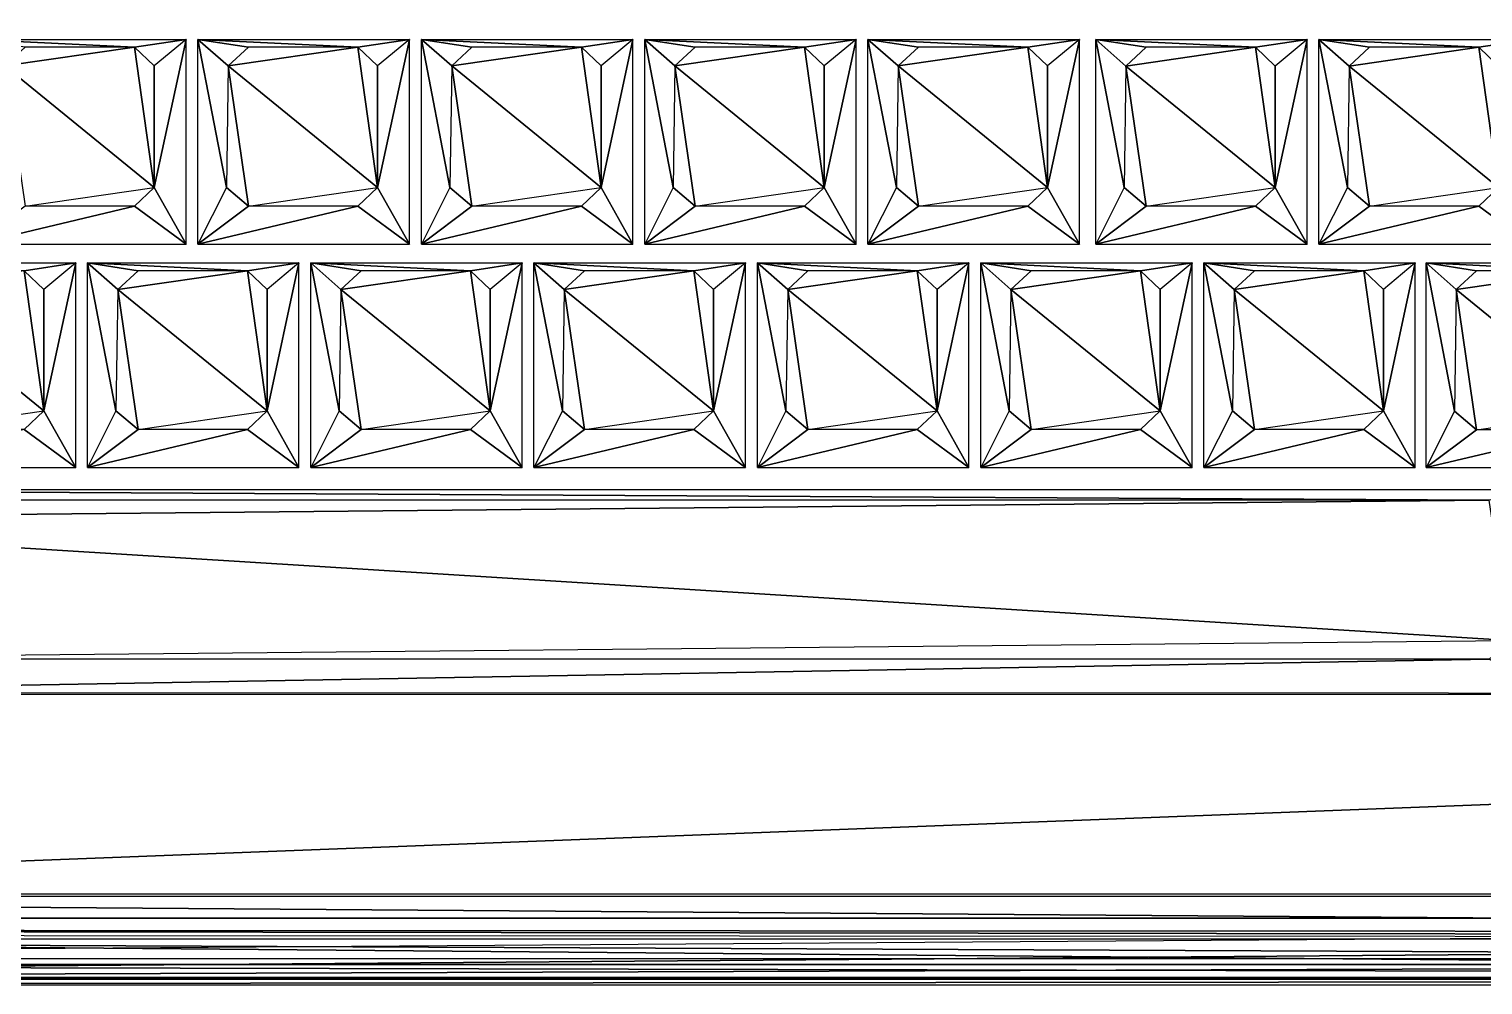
# Model space of a CAD drawing. Header units: metres. Extents: x -32 to 229, y -58 to 33.
# Drawn here: x 35.3 to 100.3, y -58 to -15.3 of the extents above; entities that cross this region are included whole.
import ezdxf

# ---------------------------------------------------------------- set-up
doc = ezdxf.new("R2010")
doc.units = ezdxf.units.M

msp = doc.modelspace()

# ---------------------------------------------------------------- linework, layer by layer
at = {"color": 4, "linetype": 'CONTINUOUS'}
for points in [[(223.066, 25.3257, -11.8111), (-25.4689, 25.3257, -11.8111), (223.066, -53.9355, -11.8111)], [(223.066, -53.9355, -11.8111), (-25.4689, 25.3257, -11.8111), (-25.4689, -53.9355, -11.8111)], [(42.2932, -15.7491, -1.11108), (39.9878, -16.0974, 2.94385), (32.8415, -15.7491, -1.11108)], [(39.9878, -16.0974, 2.94385), (35.0978, -16.0974, 2.94385), (32.8415, -15.7491, -1.11108)], [(39.9878, -16.0974, 2.94385), (34.1918, -16.9351, 2.94385), (32.8415, -15.7491, -1.11108)], [(39.9878, -16.0974, 2.94385), (34.1918, -16.9351, 2.94385), (40.8692, -22.3663, 2.94385)], [(39.9878, -16.0974, 2.94385), (35.0978, -16.0974, 2.94385), (34.1918, -16.9351, 2.94385)], [(39.9878, -16.0974, 2.94385), (40.8692, -22.3663, 2.94385), (42.2932, -15.7491, -1.11108)], [(40.8692, -16.9332, 2.94385), (39.9878, -16.0974, 2.94385), (42.2932, -15.7491, -1.11108)], [(40.8692, -16.9332, 2.94385), (39.9878, -16.0974, 2.94385), (40.8692, -22.3663, 2.94385)], [(42.2932, -15.7491, -1.11108), (40.8692, -22.3663, 2.94385), (42.2932, -24.8914, -1.11108)], [(40.8692, -16.9332, 2.94385), (40.8692, -22.3663, 2.94385), (42.2932, -15.7491, -1.11108)], [(45.0777, -16.0974, 2.94385), (44.1717, -16.9351, 2.94385), (42.8214, -15.7491, -1.11108)], [(49.9677, -16.0974, 2.94385), (44.1717, -16.9351, 2.94385), (42.8214, -15.7491, -1.11108)], [(44.1717, -16.9351, 2.94385), (44.0925, -22.3663, 2.94385), (42.8214, -15.7491, -1.11108)], [(49.9677, -16.0974, 2.94385), (45.0777, -16.0974, 2.94385), (42.8214, -15.7491, -1.11108)], [(52.2731, -15.7491, -1.11108), (49.9677, -16.0974, 2.94385), (42.8214, -15.7491, -1.11108)], [(42.8214, -15.7491, -1.11108), (44.0925, -22.3663, 2.94385), (42.8214, -24.8914, -1.11108)], [(49.9677, -16.0974, 2.94385), (45.0777, -16.0974, 2.94385), (44.1717, -16.9351, 2.94385)], [(49.9677, -16.0974, 2.94385), (44.1717, -16.9351, 2.94385), (50.8491, -22.3663, 2.94385)], [(50.8491, -16.9332, 2.94385), (49.9677, -16.0974, 2.94385), (52.2731, -15.7491, -1.11108)], [(49.9677, -16.0974, 2.94385), (50.8491, -22.3663, 2.94385), (52.2731, -15.7491, -1.11108)], [(50.8491, -16.9332, 2.94385), (49.9677, -16.0974, 2.94385), (50.8491, -22.3663, 2.94385)], [(50.8491, -16.9332, 2.94385), (50.8491, -22.3663, 2.94385), (52.2731, -15.7491, -1.11108)], [(52.2731, -15.7491, -1.11108), (50.8491, -22.3663, 2.94385), (52.2731, -24.8914, -1.11108)], [(52.8154, -15.7491, -1.11108), (54.0865, -22.3663, 2.94385), (52.8154, -24.8914, -1.11108)], [(62.2671, -15.7491, -1.11108), (59.9617, -16.0974, 2.94385), (52.8154, -15.7491, -1.11108)], [(54.1657, -16.9351, 2.94385), (54.0865, -22.3663, 2.94385), (52.8154, -15.7491, -1.11108)], [(59.9617, -16.0974, 2.94385), (55.0717, -16.0974, 2.94385), (52.8154, -15.7491, -1.11108)], [(59.9617, -16.0974, 2.94385), (54.1657, -16.9351, 2.94385), (52.8154, -15.7491, -1.11108)], [(55.0717, -16.0974, 2.94385), (54.1657, -16.9351, 2.94385), (52.8154, -15.7491, -1.11108)], [(59.9617, -16.0974, 2.94385), (54.1657, -16.9351, 2.94385), (60.8431, -22.3663, 2.94385)], [(59.9617, -16.0974, 2.94385), (55.0717, -16.0974, 2.94385), (54.1657, -16.9351, 2.94385)], [(59.9617, -16.0974, 2.94385), (60.8431, -22.3663, 2.94385), (62.2671, -15.7491, -1.11108)], [(60.8431, -16.9332, 2.94385), (59.9617, -16.0974, 2.94385), (62.2671, -15.7491, -1.11108)], [(60.8431, -16.9332, 2.94385), (59.9617, -16.0974, 2.94385), (60.8431, -22.3663, 2.94385)], [(62.2671, -15.7491, -1.11108), (60.8431, -22.3663, 2.94385), (62.2671, -24.8914, -1.11108)], [(60.8431, -16.9332, 2.94385), (60.8431, -22.3663, 2.94385), (62.2671, -15.7491, -1.11108)], [(65.0514, -16.0974, 2.94385), (64.1454, -16.9351, 2.94385), (62.7951, -15.7491, -1.11108)], [(69.9414, -16.0974, 2.94385), (64.1454, -16.9351, 2.94385), (62.7951, -15.7491, -1.11108)], [(64.1454, -16.9351, 2.94385), (64.0662, -22.3663, 2.94385), (62.7951, -15.7491, -1.11108)], [(69.9414, -16.0974, 2.94385), (65.0514, -16.0974, 2.94385), (62.7951, -15.7491, -1.11108)], [(72.2468, -15.7491, -1.11108), (69.9414, -16.0974, 2.94385), (62.7951, -15.7491, -1.11108)], [(62.7951, -15.7491, -1.11108), (64.0662, -22.3663, 2.94385), (62.7951, -24.8914, -1.11108)], [(69.9414, -16.0974, 2.94385), (65.0514, -16.0974, 2.94385), (64.1454, -16.9351, 2.94385)], [(69.9414, -16.0974, 2.94385), (64.1454, -16.9351, 2.94385), (70.8228, -22.3663, 2.94385)], [(70.8228, -16.9332, 2.94385), (69.9414, -16.0974, 2.94385), (72.2468, -15.7491, -1.11108)], [(69.9414, -16.0974, 2.94385), (70.8228, -22.3663, 2.94385), (72.2468, -15.7491, -1.11108)], [(70.8228, -16.9332, 2.94385), (69.9414, -16.0974, 2.94385), (70.8228, -22.3663, 2.94385)], [(70.8228, -16.9332, 2.94385), (70.8228, -22.3663, 2.94385), (72.2468, -15.7491, -1.11108)], [(72.2468, -15.7491, -1.11108), (70.8228, -22.3663, 2.94385), (72.2468, -24.8914, -1.11108)], [(72.7749, -15.7491, -1.11108), (74.046, -22.3663, 2.94385), (72.7749, -24.8914, -1.11108)], [(82.2266, -15.7491, -1.11108), (79.9212, -16.0974, 2.94385), (72.7749, -15.7491, -1.11108)], [(74.1252, -16.9351, 2.94385), (74.046, -22.3663, 2.94385), (72.7749, -15.7491, -1.11108)], [(79.9212, -16.0974, 2.94385), (75.0312, -16.0974, 2.94385), (72.7749, -15.7491, -1.11108)], [(79.9212, -16.0974, 2.94385), (74.1252, -16.9351, 2.94385), (72.7749, -15.7491, -1.11108)], [(75.0312, -16.0974, 2.94385), (74.1252, -16.9351, 2.94385), (72.7749, -15.7491, -1.11108)], [(79.9212, -16.0974, 2.94385), (74.1252, -16.9351, 2.94385), (80.8026, -22.3663, 2.94385)], [(79.9212, -16.0974, 2.94385), (75.0312, -16.0974, 2.94385), (74.1252, -16.9351, 2.94385)], [(79.9212, -16.0974, 2.94385), (80.8026, -22.3663, 2.94385), (82.2266, -15.7491, -1.11108)], [(80.8026, -16.9332, 2.94385), (79.9212, -16.0974, 2.94385), (82.2266, -15.7491, -1.11108)], [(80.8026, -16.9332, 2.94385), (79.9212, -16.0974, 2.94385), (80.8026, -22.3663, 2.94385)], [(82.2266, -15.7491, -1.11108), (80.8026, -22.3663, 2.94385), (82.2266, -24.8914, -1.11108)], [(80.8026, -16.9332, 2.94385), (80.8026, -22.3663, 2.94385), (82.2266, -15.7491, -1.11108)], [(85.2166, -16.1014, 2.94385), (84.3106, -16.9391, 2.94385), (82.9603, -15.7531, -1.11108)], [(90.1066, -16.1014, 2.94385), (84.3106, -16.9391, 2.94385), (82.9603, -15.7531, -1.11108)], [(84.3106, -16.9391, 2.94385), (84.2314, -22.3703, 2.94385), (82.9603, -15.7531, -1.11108)], [(90.1066, -16.1014, 2.94385), (85.2166, -16.1014, 2.94385), (82.9603, -15.7531, -1.11108)], [(92.412, -15.7531, -1.11108), (90.1066, -16.1014, 2.94385), (82.9603, -15.7531, -1.11108)], [(82.9603, -15.7531, -1.11108), (84.2314, -22.3703, 2.94385), (82.9603, -24.8954, -1.11108)], [(90.1066, -16.1014, 2.94385), (85.2166, -16.1014, 2.94385), (84.3106, -16.9391, 2.94385)], [(90.1066, -16.1014, 2.94385), (84.3106, -16.9391, 2.94385), (90.988, -22.3703, 2.94385)], [(90.988, -16.9372, 2.94385), (90.1066, -16.1014, 2.94385), (92.412, -15.7531, -1.11108)], [(90.1066, -16.1014, 2.94385), (90.988, -22.3703, 2.94385), (92.412, -15.7531, -1.11108)], [(90.988, -16.9372, 2.94385), (90.1066, -16.1014, 2.94385), (90.988, -22.3703, 2.94385)], [(90.988, -16.9372, 2.94385), (90.988, -22.3703, 2.94385), (92.412, -15.7531, -1.11108)], [(92.412, -15.7531, -1.11108), (90.988, -22.3703, 2.94385), (92.412, -24.8954, -1.11108)], [(92.94, -15.7531, -1.11108), (94.2111, -22.3703, 2.94385), (92.94, -24.8954, -1.11108)], [(102.392, -15.7531, -1.11108), (100.086, -16.1014, 2.94385), (92.94, -15.7531, -1.11108)], [(94.2903, -16.9391, 2.94385), (94.2111, -22.3703, 2.94385), (92.94, -15.7531, -1.11108)], [(100.086, -16.1014, 2.94385), (95.1963, -16.1014, 2.94385), (92.94, -15.7531, -1.11108)], [(100.086, -16.1014, 2.94385), (94.2903, -16.9391, 2.94385), (92.94, -15.7531, -1.11108)], [(95.1963, -16.1014, 2.94385), (94.2903, -16.9391, 2.94385), (92.94, -15.7531, -1.11108)], [(100.086, -16.1014, 2.94385), (94.2903, -16.9391, 2.94385), (100.968, -22.3703, 2.94385)], [(100.086, -16.1014, 2.94385), (95.1963, -16.1014, 2.94385), (94.2903, -16.9391, 2.94385)], [(100.086, -16.1014, 2.94385), (100.968, -22.3703, 2.94385), (102.392, -15.7531, -1.11108)], [(100.968, -16.9372, 2.94385), (100.086, -16.1014, 2.94385), (102.392, -15.7531, -1.11108)], [(100.968, -16.9372, 2.94385), (100.086, -16.1014, 2.94385), (100.968, -22.3703, 2.94385)], [(40.8692, -22.3663, 2.94385), (34.1918, -16.9351, 2.94385), (35.0977, -23.2022, 2.94385)], [(44.1717, -16.9351, 2.94385), (44.0925, -22.3663, 2.94385), (45.0775, -23.2022, 2.94385)], [(50.8491, -22.3663, 2.94385), (44.1717, -16.9351, 2.94385), (45.0775, -23.2022, 2.94385)], [(54.1657, -16.9351, 2.94385), (54.0865, -22.3663, 2.94385), (55.0715, -23.2022, 2.94385)], [(60.8431, -22.3663, 2.94385), (54.1657, -16.9351, 2.94385), (55.0715, -23.2022, 2.94385)], [(64.1454, -16.9351, 2.94385), (64.0662, -22.3663, 2.94385), (65.0512, -23.2022, 2.94385)], [(70.8228, -22.3663, 2.94385), (64.1454, -16.9351, 2.94385), (65.0512, -23.2022, 2.94385)], [(74.1252, -16.9351, 2.94385), (74.046, -22.3663, 2.94385), (75.0311, -23.2022, 2.94385)], [(80.8026, -22.3663, 2.94385), (74.1252, -16.9351, 2.94385), (75.0311, -23.2022, 2.94385)], [(84.3106, -16.9391, 2.94385), (84.2314, -22.3703, 2.94385), (85.2165, -23.2062, 2.94385)], [(90.988, -22.3703, 2.94385), (84.3106, -16.9391, 2.94385), (85.2165, -23.2062, 2.94385)], [(94.2903, -16.9391, 2.94385), (94.2111, -22.3703, 2.94385), (95.1962, -23.2062, 2.94385)], [(100.968, -22.3703, 2.94385), (94.2903, -16.9391, 2.94385), (95.1962, -23.2062, 2.94385)], [(40.8692, -22.3663, 2.94385), (39.9878, -23.2022, 2.94385), (35.0977, -23.2022, 2.94385)], [(40.8692, -22.3663, 2.94385), (39.9878, -23.2022, 2.94385), (42.2932, -24.8914, -1.11108)], [(45.0775, -23.2022, 2.94385), (44.0925, -22.3663, 2.94385), (42.8214, -24.8914, -1.11108)], [(50.8491, -22.3663, 2.94385), (49.9677, -23.2022, 2.94385), (45.0775, -23.2022, 2.94385)], [(50.8491, -22.3663, 2.94385), (49.9677, -23.2022, 2.94385), (52.2731, -24.8914, -1.11108)], [(55.0715, -23.2022, 2.94385), (54.0865, -22.3663, 2.94385), (52.8154, -24.8914, -1.11108)], [(60.8431, -22.3663, 2.94385), (59.9617, -23.2022, 2.94385), (55.0715, -23.2022, 2.94385)], [(60.8431, -22.3663, 2.94385), (59.9617, -23.2022, 2.94385), (62.2671, -24.8914, -1.11108)], [(65.0512, -23.2022, 2.94385), (64.0662, -22.3663, 2.94385), (62.7951, -24.8914, -1.11108)], [(70.8228, -22.3663, 2.94385), (69.9414, -23.2022, 2.94385), (65.0512, -23.2022, 2.94385)], [(70.8228, -22.3663, 2.94385), (69.9414, -23.2022, 2.94385), (72.2468, -24.8914, -1.11108)], [(75.0311, -23.2022, 2.94385), (74.046, -22.3663, 2.94385), (72.7749, -24.8914, -1.11108)], [(80.8026, -22.3663, 2.94385), (79.9212, -23.2022, 2.94385), (75.0311, -23.2022, 2.94385)], [(80.8026, -22.3663, 2.94385), (79.9212, -23.2022, 2.94385), (82.2266, -24.8914, -1.11108)], [(85.2165, -23.2062, 2.94385), (84.2314, -22.3703, 2.94385), (82.9603, -24.8954, -1.11108)], [(90.988, -22.3703, 2.94385), (90.1066, -23.2062, 2.94385), (85.2165, -23.2062, 2.94385)], [(90.988, -22.3703, 2.94385), (90.1066, -23.2062, 2.94385), (92.412, -24.8954, -1.11108)], [(95.1962, -23.2062, 2.94385), (94.2111, -22.3703, 2.94385), (92.94, -24.8954, -1.11108)], [(100.968, -22.3703, 2.94385), (100.086, -23.2062, 2.94385), (95.1962, -23.2062, 2.94385)], [(100.968, -22.3703, 2.94385), (100.086, -23.2062, 2.94385), (102.392, -24.8954, -1.11108)], [(42.2932, -24.8914, -1.11108), (39.9878, -23.2022, 2.94385), (32.8415, -24.8914, -1.11108)], [(39.9878, -23.2022, 2.94385), (35.0977, -23.2022, 2.94385), (32.8415, -24.8914, -1.11108)], [(49.9677, -23.2022, 2.94385), (45.0775, -23.2022, 2.94385), (42.8214, -24.8914, -1.11108)], [(52.2731, -24.8914, -1.11108), (49.9677, -23.2022, 2.94385), (42.8214, -24.8914, -1.11108)], [(62.2671, -24.8914, -1.11108), (59.9617, -23.2022, 2.94385), (52.8154, -24.8914, -1.11108)], [(59.9617, -23.2022, 2.94385), (55.0715, -23.2022, 2.94385), (52.8154, -24.8914, -1.11108)], [(69.9414, -23.2022, 2.94385), (65.0512, -23.2022, 2.94385), (62.7951, -24.8914, -1.11108)], [(72.2468, -24.8914, -1.11108), (69.9414, -23.2022, 2.94385), (62.7951, -24.8914, -1.11108)], [(82.2266, -24.8914, -1.11108), (79.9212, -23.2022, 2.94385), (72.7749, -24.8914, -1.11108)], [(79.9212, -23.2022, 2.94385), (75.0311, -23.2022, 2.94385), (72.7749, -24.8914, -1.11108)], [(90.1066, -23.2062, 2.94385), (85.2165, -23.2062, 2.94385), (82.9603, -24.8954, -1.11108)], [(92.412, -24.8954, -1.11108), (90.1066, -23.2062, 2.94385), (82.9603, -24.8954, -1.11108)], [(102.392, -24.8954, -1.11108), (100.086, -23.2062, 2.94385), (92.94, -24.8954, -1.11108)], [(100.086, -23.2062, 2.94385), (95.1962, -23.2062, 2.94385), (92.94, -24.8954, -1.11108)], [(37.3546, -25.7345, -2.28862), (35.0492, -26.0828, 1.76631), (27.9029, -25.7345, -2.28862)], [(35.9306, -26.9186, 1.76631), (35.0492, -26.0828, 1.76631), (37.3546, -25.7345, -2.28862)], [(35.0492, -26.0828, 1.76631), (35.9306, -32.3517, 1.76631), (37.3546, -25.7345, -2.28862)], [(35.9306, -26.9186, 1.76631), (35.9306, -32.3517, 1.76631), (37.3546, -25.7345, -2.28862)], [(37.3546, -25.7345, -2.28862), (35.9306, -32.3517, 1.76631), (37.3546, -34.8768, -2.28862)], [(37.8829, -25.7345, -2.28862), (39.154, -32.3517, 1.76631), (37.8829, -34.8768, -2.28862)], [(47.3346, -25.7345, -2.28862), (45.0292, -26.0828, 1.76631), (37.8829, -25.7345, -2.28862)], [(39.2332, -26.9205, 1.76631), (39.154, -32.3517, 1.76631), (37.8829, -25.7345, -2.28862)], [(45.0292, -26.0828, 1.76631), (40.1392, -26.0828, 1.76631), (37.8829, -25.7345, -2.28862)], [(45.0292, -26.0828, 1.76631), (39.2332, -26.9205, 1.76631), (37.8829, -25.7345, -2.28862)], [(40.1392, -26.0828, 1.76631), (39.2332, -26.9205, 1.76631), (37.8829, -25.7345, -2.28862)], [(45.0292, -26.0828, 1.76631), (45.9106, -32.3517, 1.76631), (47.3346, -25.7345, -2.28862)], [(45.9106, -26.9186, 1.76631), (45.0292, -26.0828, 1.76631), (47.3346, -25.7345, -2.28862)], [(47.3346, -25.7345, -2.28862), (45.9106, -32.3517, 1.76631), (47.3346, -34.8768, -2.28862)], [(45.9106, -26.9186, 1.76631), (45.9106, -32.3517, 1.76631), (47.3346, -25.7345, -2.28862)], [(50.1189, -26.0828, 1.76631), (49.2129, -26.9205, 1.76631), (47.8626, -25.7345, -2.28862)], [(55.0089, -26.0828, 1.76631), (49.2129, -26.9205, 1.76631), (47.8626, -25.7345, -2.28862)], [(49.2129, -26.9205, 1.76631), (49.1337, -32.3517, 1.76631), (47.8626, -25.7345, -2.28862)], [(55.0089, -26.0828, 1.76631), (50.1189, -26.0828, 1.76631), (47.8626, -25.7345, -2.28862)], [(57.3143, -25.7345, -2.28862), (55.0089, -26.0828, 1.76631), (47.8626, -25.7345, -2.28862)], [(47.8626, -25.7345, -2.28862), (49.1337, -32.3517, 1.76631), (47.8626, -34.8768, -2.28862)], [(55.8903, -26.9186, 1.76631), (55.0089, -26.0828, 1.76631), (57.3143, -25.7345, -2.28862)], [(55.0089, -26.0828, 1.76631), (55.8903, -32.3517, 1.76631), (57.3143, -25.7345, -2.28862)], [(55.8903, -26.9186, 1.76631), (55.8903, -32.3517, 1.76631), (57.3143, -25.7345, -2.28862)], [(57.3143, -25.7345, -2.28862), (55.8903, -32.3517, 1.76631), (57.3143, -34.8768, -2.28862)], [(57.8425, -25.7345, -2.28862), (59.1135, -32.3517, 1.76631), (57.8425, -34.8768, -2.28862)], [(67.2942, -25.7345, -2.28862), (64.9888, -26.0828, 1.76631), (57.8425, -25.7345, -2.28862)], [(59.1928, -26.9205, 1.76631), (59.1135, -32.3517, 1.76631), (57.8425, -25.7345, -2.28862)], [(64.9888, -26.0828, 1.76631), (60.0988, -26.0828, 1.76631), (57.8425, -25.7345, -2.28862)], [(64.9888, -26.0828, 1.76631), (59.1928, -26.9205, 1.76631), (57.8425, -25.7345, -2.28862)], [(60.0988, -26.0828, 1.76631), (59.1928, -26.9205, 1.76631), (57.8425, -25.7345, -2.28862)], [(64.9888, -26.0828, 1.76631), (65.8702, -32.3517, 1.76631), (67.2942, -25.7345, -2.28862)], [(65.8702, -26.9186, 1.76631), (64.9888, -26.0828, 1.76631), (67.2942, -25.7345, -2.28862)], [(67.2942, -25.7345, -2.28862), (65.8702, -32.3517, 1.76631), (67.2942, -34.8768, -2.28862)], [(65.8702, -26.9186, 1.76631), (65.8702, -32.3517, 1.76631), (67.2942, -25.7345, -2.28862)], [(70.0928, -26.0828, 1.76631), (69.1868, -26.9205, 1.76631), (67.8365, -25.7345, -2.28862)], [(74.9828, -26.0828, 1.76631), (69.1868, -26.9205, 1.76631), (67.8365, -25.7345, -2.28862)], [(69.1868, -26.9205, 1.76631), (69.1075, -32.3517, 1.76631), (67.8365, -25.7345, -2.28862)], [(74.9828, -26.0828, 1.76631), (70.0928, -26.0828, 1.76631), (67.8365, -25.7345, -2.28862)], [(77.2882, -25.7345, -2.28862), (74.9828, -26.0828, 1.76631), (67.8365, -25.7345, -2.28862)], [(67.8365, -25.7345, -2.28862), (69.1075, -32.3517, 1.76631), (67.8365, -34.8768, -2.28862)], [(75.8642, -26.9186, 1.76631), (74.9828, -26.0828, 1.76631), (77.2882, -25.7345, -2.28862)], [(74.9828, -26.0828, 1.76631), (75.8642, -32.3517, 1.76631), (77.2882, -25.7345, -2.28862)], [(75.8642, -26.9186, 1.76631), (75.8642, -32.3517, 1.76631), (77.2882, -25.7345, -2.28862)], [(77.2882, -25.7345, -2.28862), (75.8642, -32.3517, 1.76631), (77.2882, -34.8768, -2.28862)], [(77.8162, -25.7345, -2.28862), (79.0872, -32.3517, 1.76631), (77.8162, -34.8768, -2.28862)], [(87.2678, -25.7345, -2.28862), (84.9625, -26.0828, 1.76631), (77.8162, -25.7345, -2.28862)], [(79.1665, -26.9205, 1.76631), (79.0872, -32.3517, 1.76631), (77.8162, -25.7345, -2.28862)], [(84.9625, -26.0828, 1.76631), (80.0725, -26.0828, 1.76631), (77.8162, -25.7345, -2.28862)], [(84.9625, -26.0828, 1.76631), (79.1665, -26.9205, 1.76631), (77.8162, -25.7345, -2.28862)], [(80.0725, -26.0828, 1.76631), (79.1665, -26.9205, 1.76631), (77.8162, -25.7345, -2.28862)], [(84.9625, -26.0828, 1.76631), (85.8438, -32.3517, 1.76631), (87.2678, -25.7345, -2.28862)], [(85.8438, -26.9186, 1.76631), (84.9625, -26.0828, 1.76631), (87.2678, -25.7345, -2.28862)], [(87.2678, -25.7345, -2.28862), (85.8438, -32.3517, 1.76631), (87.2678, -34.8768, -2.28862)], [(85.8438, -26.9186, 1.76631), (85.8438, -32.3517, 1.76631), (87.2678, -25.7345, -2.28862)], [(90.0523, -26.0828, 1.76631), (89.1463, -26.9205, 1.76631), (87.796, -25.7345, -2.28862)], [(94.9423, -26.0828, 1.76631), (89.1463, -26.9205, 1.76631), (87.796, -25.7345, -2.28862)], [(89.1463, -26.9205, 1.76631), (89.0671, -32.3517, 1.76631), (87.796, -25.7345, -2.28862)], [(94.9423, -26.0828, 1.76631), (90.0523, -26.0828, 1.76631), (87.796, -25.7345, -2.28862)], [(97.2477, -25.7345, -2.28862), (94.9423, -26.0828, 1.76631), (87.796, -25.7345, -2.28862)], [(87.796, -25.7345, -2.28862), (89.0671, -32.3517, 1.76631), (87.796, -34.8768, -2.28862)], [(95.8237, -26.9186, 1.76631), (94.9423, -26.0828, 1.76631), (97.2477, -25.7345, -2.28862)], [(94.9423, -26.0828, 1.76631), (95.8237, -32.3517, 1.76631), (97.2477, -25.7345, -2.28862)], [(95.8237, -26.9186, 1.76631), (95.8237, -32.3517, 1.76631), (97.2477, -25.7345, -2.28862)], [(97.2477, -25.7345, -2.28862), (95.8237, -32.3517, 1.76631), (97.2477, -34.8768, -2.28862)], [(97.7289, -25.7385, -2.28862), (99, -32.3557, 1.76631), (97.7289, -34.8808, -2.28862)], [(107.181, -25.7385, -2.28862), (104.875, -26.0868, 1.76631), (97.7289, -25.7385, -2.28862)], [(99.0792, -26.9245, 1.76631), (99, -32.3557, 1.76631), (97.7289, -25.7385, -2.28862)], [(104.875, -26.0868, 1.76631), (99.9852, -26.0868, 1.76631), (97.7289, -25.7385, -2.28862)], [(104.875, -26.0868, 1.76631), (99.0792, -26.9245, 1.76631), (97.7289, -25.7385, -2.28862)], [(99.9852, -26.0868, 1.76631), (99.0792, -26.9245, 1.76631), (97.7289, -25.7385, -2.28862)], [(35.0492, -26.0828, 1.76631), (29.2532, -26.9205, 1.76631), (35.9306, -32.3517, 1.76631)], [(35.9306, -26.9186, 1.76631), (35.0492, -26.0828, 1.76631), (35.9306, -32.3517, 1.76631)], [(45.0292, -26.0828, 1.76631), (39.2332, -26.9205, 1.76631), (45.9106, -32.3517, 1.76631)], [(45.0292, -26.0828, 1.76631), (40.1392, -26.0828, 1.76631), (39.2332, -26.9205, 1.76631)], [(45.9106, -26.9186, 1.76631), (45.0292, -26.0828, 1.76631), (45.9106, -32.3517, 1.76631)], [(55.0089, -26.0828, 1.76631), (50.1189, -26.0828, 1.76631), (49.2129, -26.9205, 1.76631)], [(55.0089, -26.0828, 1.76631), (49.2129, -26.9205, 1.76631), (55.8903, -32.3517, 1.76631)], [(55.8903, -26.9186, 1.76631), (55.0089, -26.0828, 1.76631), (55.8903, -32.3517, 1.76631)], [(64.9888, -26.0828, 1.76631), (59.1928, -26.9205, 1.76631), (65.8702, -32.3517, 1.76631)], [(64.9888, -26.0828, 1.76631), (60.0988, -26.0828, 1.76631), (59.1928, -26.9205, 1.76631)], [(65.8702, -26.9186, 1.76631), (64.9888, -26.0828, 1.76631), (65.8702, -32.3517, 1.76631)], [(74.9828, -26.0828, 1.76631), (70.0928, -26.0828, 1.76631), (69.1868, -26.9205, 1.76631)], [(74.9828, -26.0828, 1.76631), (69.1868, -26.9205, 1.76631), (75.8642, -32.3517, 1.76631)], [(75.8642, -26.9186, 1.76631), (74.9828, -26.0828, 1.76631), (75.8642, -32.3517, 1.76631)], [(84.9625, -26.0828, 1.76631), (79.1665, -26.9205, 1.76631), (85.8438, -32.3517, 1.76631)], [(84.9625, -26.0828, 1.76631), (80.0725, -26.0828, 1.76631), (79.1665, -26.9205, 1.76631)], [(85.8438, -26.9186, 1.76631), (84.9625, -26.0828, 1.76631), (85.8438, -32.3517, 1.76631)], [(94.9423, -26.0828, 1.76631), (90.0523, -26.0828, 1.76631), (89.1463, -26.9205, 1.76631)], [(94.9423, -26.0828, 1.76631), (89.1463, -26.9205, 1.76631), (95.8237, -32.3517, 1.76631)], [(95.8237, -26.9186, 1.76631), (94.9423, -26.0828, 1.76631), (95.8237, -32.3517, 1.76631)], [(104.875, -26.0868, 1.76631), (99.0792, -26.9245, 1.76631), (105.757, -32.3557, 1.76631)], [(104.875, -26.0868, 1.76631), (99.9852, -26.0868, 1.76631), (99.0792, -26.9245, 1.76631)], [(35.9306, -32.3517, 1.76631), (29.2532, -26.9205, 1.76631), (30.1591, -33.1875, 1.76631)], [(39.2332, -26.9205, 1.76631), (39.154, -32.3517, 1.76631), (40.1391, -33.1875, 1.76631)], [(45.9106, -32.3517, 1.76631), (39.2332, -26.9205, 1.76631), (40.1391, -33.1875, 1.76631)], [(49.2129, -26.9205, 1.76631), (49.1337, -32.3517, 1.76631), (50.1188, -33.1875, 1.76631)], [(55.8903, -32.3517, 1.76631), (49.2129, -26.9205, 1.76631), (50.1188, -33.1875, 1.76631)], [(59.1928, -26.9205, 1.76631), (59.1135, -32.3517, 1.76631), (60.0986, -33.1875, 1.76631)], [(65.8702, -32.3517, 1.76631), (59.1928, -26.9205, 1.76631), (60.0986, -33.1875, 1.76631)], [(69.1868, -26.9205, 1.76631), (69.1075, -32.3517, 1.76631), (70.0926, -33.1875, 1.76631)], [(75.8642, -32.3517, 1.76631), (69.1868, -26.9205, 1.76631), (70.0926, -33.1875, 1.76631)], [(79.1665, -26.9205, 1.76631), (79.0872, -32.3517, 1.76631), (80.0723, -33.1875, 1.76631)], [(85.8438, -32.3517, 1.76631), (79.1665, -26.9205, 1.76631), (80.0723, -33.1875, 1.76631)], [(89.1463, -26.9205, 1.76631), (89.0671, -32.3517, 1.76631), (90.0522, -33.1875, 1.76631)], [(95.8237, -32.3517, 1.76631), (89.1463, -26.9205, 1.76631), (90.0522, -33.1875, 1.76631)], [(99.0792, -26.9245, 1.76631), (99, -32.3557, 1.76631), (99.9851, -33.1915, 1.76631)], [(105.757, -32.3557, 1.76631), (99.0792, -26.9245, 1.76631), (99.9851, -33.1915, 1.76631)], [(35.9306, -32.3517, 1.76631), (35.0492, -33.1875, 1.76631), (30.1591, -33.1875, 1.76631)], [(35.9306, -32.3517, 1.76631), (35.0492, -33.1875, 1.76631), (37.3546, -34.8768, -2.28862)], [(40.1391, -33.1875, 1.76631), (39.154, -32.3517, 1.76631), (37.8829, -34.8768, -2.28862)], [(45.9106, -32.3517, 1.76631), (45.0292, -33.1875, 1.76631), (40.1391, -33.1875, 1.76631)], [(45.9106, -32.3517, 1.76631), (45.0292, -33.1875, 1.76631), (47.3346, -34.8768, -2.28862)], [(50.1188, -33.1875, 1.76631), (49.1337, -32.3517, 1.76631), (47.8626, -34.8768, -2.28862)], [(55.8903, -32.3517, 1.76631), (55.0089, -33.1875, 1.76631), (50.1188, -33.1875, 1.76631)], [(55.8903, -32.3517, 1.76631), (55.0089, -33.1875, 1.76631), (57.3143, -34.8768, -2.28862)], [(60.0986, -33.1875, 1.76631), (59.1135, -32.3517, 1.76631), (57.8425, -34.8768, -2.28862)], [(65.8702, -32.3517, 1.76631), (64.9888, -33.1875, 1.76631), (60.0986, -33.1875, 1.76631)], [(65.8702, -32.3517, 1.76631), (64.9888, -33.1875, 1.76631), (67.2942, -34.8768, -2.28862)], [(70.0926, -33.1875, 1.76631), (69.1075, -32.3517, 1.76631), (67.8365, -34.8768, -2.28862)], [(75.8642, -32.3517, 1.76631), (74.9828, -33.1875, 1.76631), (70.0926, -33.1875, 1.76631)], [(75.8642, -32.3517, 1.76631), (74.9828, -33.1875, 1.76631), (77.2882, -34.8768, -2.28862)], [(80.0723, -33.1875, 1.76631), (79.0872, -32.3517, 1.76631), (77.8162, -34.8768, -2.28862)], [(85.8438, -32.3517, 1.76631), (84.9625, -33.1875, 1.76631), (80.0723, -33.1875, 1.76631)], [(85.8438, -32.3517, 1.76631), (84.9625, -33.1875, 1.76631), (87.2678, -34.8768, -2.28862)], [(90.0522, -33.1875, 1.76631), (89.0671, -32.3517, 1.76631), (87.796, -34.8768, -2.28862)], [(95.8237, -32.3517, 1.76631), (94.9423, -33.1875, 1.76631), (90.0522, -33.1875, 1.76631)], [(95.8237, -32.3517, 1.76631), (94.9423, -33.1875, 1.76631), (97.2477, -34.8768, -2.28862)], [(99.9851, -33.1915, 1.76631), (99, -32.3557, 1.76631), (97.7289, -34.8808, -2.28862)], [(105.757, -32.3557, 1.76631), (104.875, -33.1915, 1.76631), (99.9851, -33.1915, 1.76631)], [(37.3546, -34.8768, -2.28862), (35.0492, -33.1875, 1.76631), (27.9029, -34.8768, -2.28862)], [(47.3346, -34.8768, -2.28862), (45.0292, -33.1875, 1.76631), (37.8829, -34.8768, -2.28862)], [(45.0292, -33.1875, 1.76631), (40.1391, -33.1875, 1.76631), (37.8829, -34.8768, -2.28862)], [(55.0089, -33.1875, 1.76631), (50.1188, -33.1875, 1.76631), (47.8626, -34.8768, -2.28862)], [(57.3143, -34.8768, -2.28862), (55.0089, -33.1875, 1.76631), (47.8626, -34.8768, -2.28862)], [(67.2942, -34.8768, -2.28862), (64.9888, -33.1875, 1.76631), (57.8425, -34.8768, -2.28862)], [(64.9888, -33.1875, 1.76631), (60.0986, -33.1875, 1.76631), (57.8425, -34.8768, -2.28862)], [(74.9828, -33.1875, 1.76631), (70.0926, -33.1875, 1.76631), (67.8365, -34.8768, -2.28862)], [(77.2882, -34.8768, -2.28862), (74.9828, -33.1875, 1.76631), (67.8365, -34.8768, -2.28862)], [(87.2678, -34.8768, -2.28862), (84.9625, -33.1875, 1.76631), (77.8162, -34.8768, -2.28862)], [(84.9625, -33.1875, 1.76631), (80.0723, -33.1875, 1.76631), (77.8162, -34.8768, -2.28862)], [(94.9423, -33.1875, 1.76631), (90.0522, -33.1875, 1.76631), (87.796, -34.8768, -2.28862)], [(97.2477, -34.8768, -2.28862), (94.9423, -33.1875, 1.76631), (87.796, -34.8768, -2.28862)], [(107.181, -34.8808, -2.28862), (104.875, -33.1915, 1.76631), (97.7289, -34.8808, -2.28862)], [(104.875, -33.1915, 1.76631), (99.9851, -33.1915, 1.76631), (97.7289, -34.8808, -2.28862)], [(100.548, -36.3337, 0.88308), (13.9755, -37.1714, 0.88308), (12.2155, -35.8594, -4.05492)], [(100.548, -36.3337, 0.88308), (14.8415, -36.3337, 0.88308), (12.2155, -35.8594, -4.05492)], [(103.16, -35.8594, -4.05492), (100.548, -36.3337, 0.88308), (12.2155, -35.8594, -4.05492)], [(100.548, -36.3337, 0.88308), (14.8415, -36.3337, 0.88308), (13.9755, -37.1714, 0.88308)], [(100.548, -36.3337, 0.88308), (13.9755, -37.1714, 0.88308), (101.486, -42.6026, 0.88308)], [(101.486, -42.6026, 0.88308), (13.9755, -37.1714, 0.88308), (15.0195, -43.4385, 0.88308)], [(101.486, -42.6026, 0.88308), (100.548, -43.4385, 0.88308), (15.0195, -43.4385, 0.88308)], [(100.548, -43.4385, 0.88308), (15.0195, -43.4385, 0.88308), (12.2155, -45.0017, -4.05492)], [(103.16, -45.0017, -4.05492), (100.548, -43.4385, 0.88308), (12.2155, -45.0017, -4.05492)], [(229.031, -44.9918, -2.45754), (-31.5855, -44.9343, -2.44954), (-31.4598, -55.0202, -3.732)], [(229.042, -55.0202, -3.732), (229.031, -44.9918, -2.45754), (-31.4598, -55.0202, -3.732)], [(229.042, -55.9392, -11.178), (-31.4598, -54.0551, -11.7668), (-31.4598, -55.9392, -11.178)], [(229.042, -54.0551, -11.7668), (-31.4598, -54.0551, -11.7668), (229.042, -55.9392, -11.178)], [(229.042, -55.0202, -3.732), (229.042, -56.8277, -4.70169), (-31.4598, -56.8277, -4.70169)], [(229.042, -55.0202, -3.732), (-31.4598, -55.0202, -3.732), (-31.4598, -56.8277, -4.70169)], [(226.959, -55.6589, -8.65), (-28.9315, -55.5378, -8.65), (-31.4598, -57.6731, -8.85785)], [(229.042, -57.6731, -8.85785), (226.959, -55.6589, -8.65), (-31.4598, -57.6731, -8.85785)], [(229.042, -57.9989, -7.68031), (-28.9315, -55.7746, -7.47246), (-31.4598, -57.9989, -7.68031)], [(226.959, -55.8957, -7.47246), (-28.9315, -55.7746, -7.47246), (-28.9315, -55.5378, -8.65)], [(226.959, -55.6589, -8.65), (226.959, -55.8957, -7.47246), (-28.9315, -55.5378, -8.65)], [(226.959, -55.8957, -7.47246), (-28.9315, -55.7746, -7.47246), (229.042, -57.9989, -7.68031)], [(229.042, -57.0798, -10.0005), (-31.4598, -57.0798, -10.0005), (-31.4598, -55.9392, -11.178)], [(229.042, -55.9392, -11.178), (229.042, -57.0798, -10.0005), (-31.4598, -55.9392, -11.178)], [(229.042, -56.8277, -4.70169), (-31.4598, -56.8277, -4.70169), (-31.4598, -57.7469, -6.08692)], [(229.042, -57.7469, -6.08692), (229.042, -56.8277, -4.70169), (-31.4598, -57.7469, -6.08692)], [(229.042, -57.6731, -8.85785), (-31.4598, -57.6731, -8.85785), (-31.4598, -57.0798, -10.0005)], [(229.042, -57.0798, -10.0005), (229.042, -57.6731, -8.85785), (-31.4598, -57.0798, -10.0005)], [(229.042, -57.7469, -6.08692), (-31.4598, -57.7469, -6.08692), (-31.4598, -57.9989, -7.68031)], [(229.042, -57.9989, -7.68031), (229.042, -57.7469, -6.08692), (-31.4598, -57.9989, -7.68031)]]:
    msp.add_3dface(points, dxfattribs=at)

doc.saveas('drawing.dxf')
